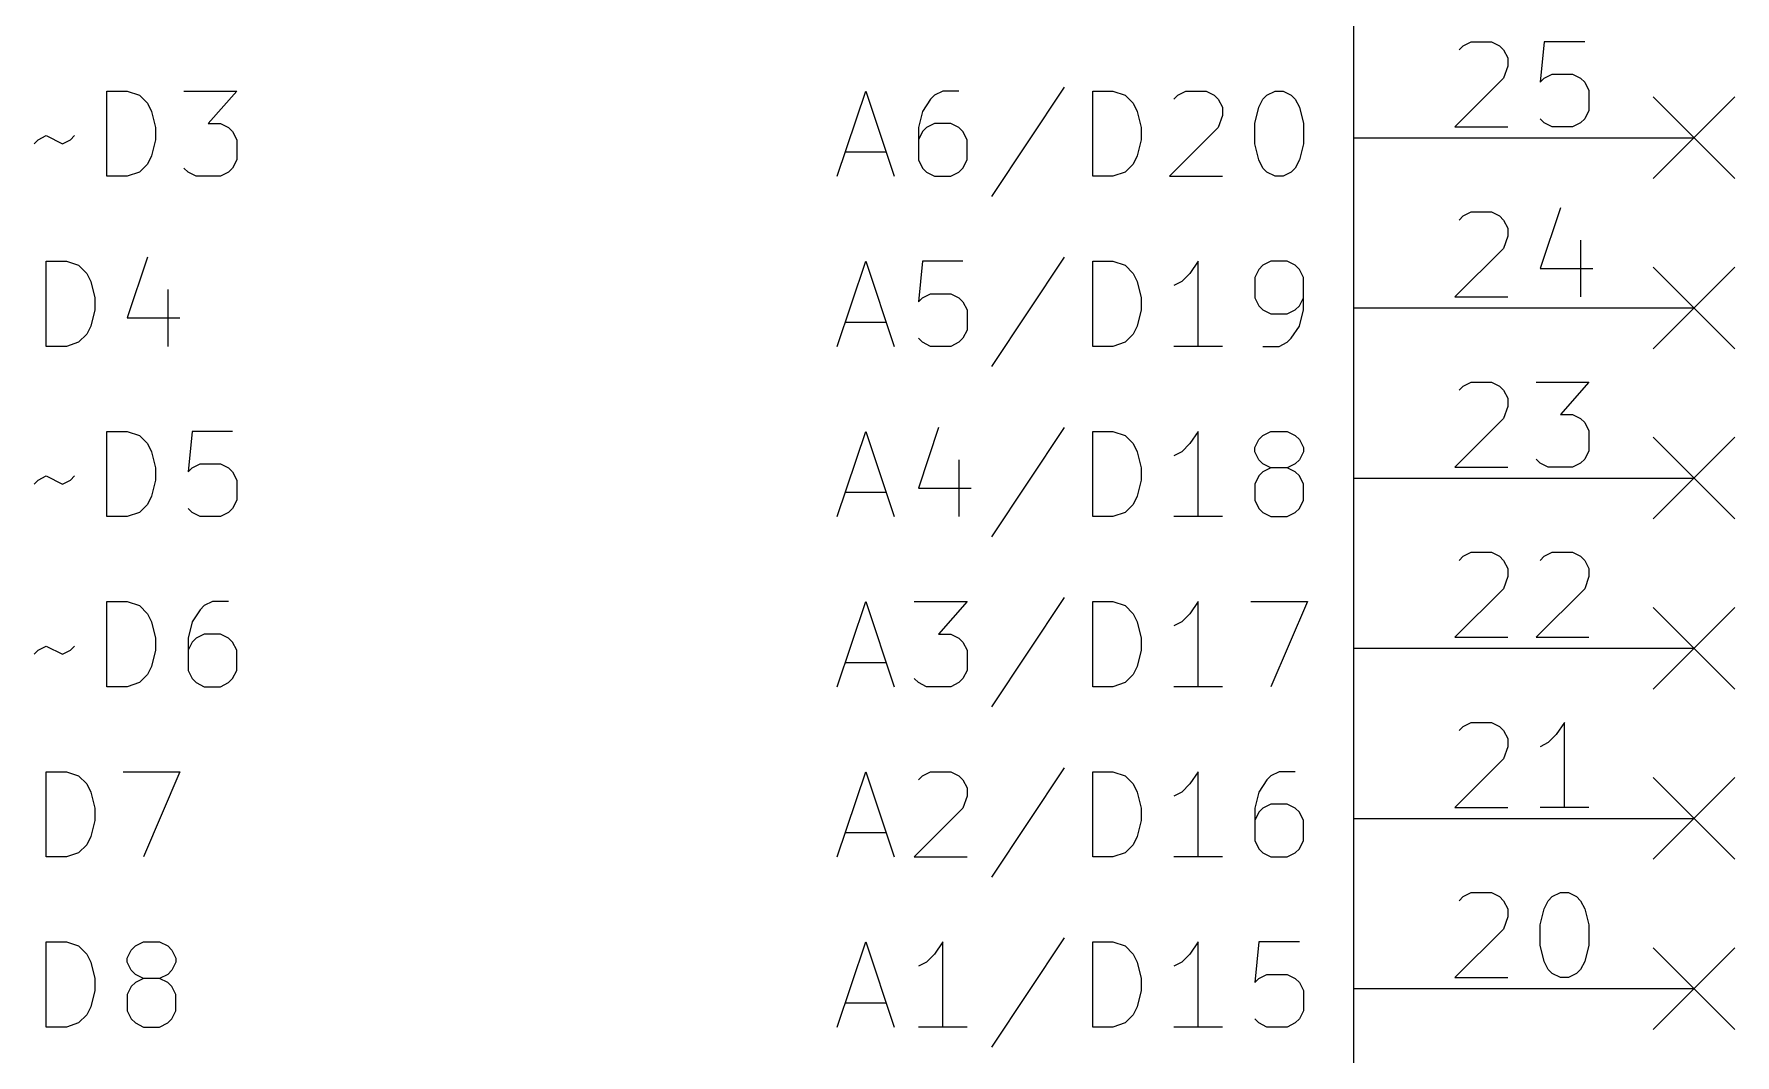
# Model space of a CAD drawing. Extents: x 0.3 to 16.3, y -11.7 to -0.2.
# Drawn here: x 4.3 to 5.299, y -5.239 to -4.639 of the extents above; entities that cross this region are included whole.
import ezdxf

# ---------------------------------------------------------------- set-up
doc = ezdxf.new("R2010")
doc.units = 0
doc.header["$MEASUREMENT"] = 0
doc.layers.add('BLACK', color=7, linetype='CONTINUOUS')

msp = doc.modelspace()

# ---------------------------------------------------------------- linework, layer by layer
at = {"layer": 'BLACK', "linetype": 'CONTINUOUS'}
for p, q in [((5.075, -5.7), (5.075, -4.1)), ((5.1369, -4.64838), (5.13928, -4.646)), ((5.13928, -4.646), (5.14405, -4.64362)), ((5.14405, -4.64362), (5.15595, -4.64362)), ((5.15595, -4.64362), (5.16071, -4.646)), ((5.16071, -4.646), (5.16309, -4.64838)), ((5.1869, -4.64362), (5.18452, -4.66743)), ((5.21071, -4.64362), (5.1869, -4.64362)), ((5.16309, -4.64838), (5.16547, -4.65314)), ((5.16547, -4.65314), (5.16547, -4.6579)), ((5.16309, -4.66505), (5.13452, -4.69362)), ((5.16547, -4.6579), (5.16309, -4.66505)), ((5.18452, -4.66743), (5.1869, -4.66505)), ((5.1869, -4.66505), (5.19167, -4.66267)), ((5.19167, -4.66267), (5.20357, -4.66267)), ((5.20357, -4.66267), (5.20833, -4.66505)), ((5.20833, -4.66505), (5.21071, -4.66743)), ((4.34262, -4.72262), (4.34262, -4.67262)), ((4.34262, -4.67262), (4.35452, -4.67262)), ((4.35452, -4.67262), (4.36167, -4.675)), ((4.36167, -4.675), (4.36643, -4.67976)), ((4.38785, -4.67262), (4.41881, -4.67262)), ((4.41881, -4.67262), (4.40214, -4.69167)), ((4.77167, -4.72262), (4.78833, -4.67262)), ((4.78833, -4.67262), (4.805, -4.72262)), ((4.82881, -4.675), (4.82643, -4.67738)), ((4.83357, -4.67262), (4.82881, -4.675)), ((4.84309, -4.67262), (4.83357, -4.67262)), ((4.905, -4.67024), (4.86214, -4.73452)), ((4.92167, -4.72262), (4.92167, -4.67262)), ((4.92167, -4.67262), (4.93357, -4.67262)), ((4.93357, -4.67262), (4.94071, -4.675)), ((4.94071, -4.675), (4.94547, -4.67976)), ((4.96928, -4.67738), (4.97167, -4.675)), ((4.97167, -4.675), (4.97643, -4.67262)), ((4.97643, -4.67262), (4.98833, -4.67262)), ((4.98833, -4.67262), (4.99309, -4.675)), ((4.99309, -4.675), (4.99547, -4.67738)), ((5.02167, -4.67738), (5.02405, -4.675)), ((5.02405, -4.675), (5.02881, -4.67262)), ((5.02881, -4.67262), (5.03357, -4.67262)), ((5.03357, -4.67262), (5.03833, -4.675)), ((5.03833, -4.675), (5.04071, -4.67738)), ((5.21071, -4.66743), (5.21309, -4.67219)), ((5.21309, -4.67219), (5.21309, -4.68409)), ((5.251, -4.676), (5.299, -4.724)), ((5.299, -4.676), (5.251, -4.724)), ((4.36643, -4.67976), (4.36881, -4.68452)), ((4.36881, -4.68452), (4.37119, -4.69405)), ((4.82167, -4.68452), (4.81928, -4.69405)), ((4.82643, -4.67738), (4.82167, -4.68452)), ((4.94547, -4.67976), (4.94785, -4.68452)), ((4.94785, -4.68452), (4.95024, -4.69405)), ((4.99547, -4.67738), (4.99785, -4.68214)), ((4.99785, -4.68214), (4.99785, -4.6869)), ((5.0169, -4.69167), (5.01928, -4.68214)), ((5.01928, -4.68214), (5.02167, -4.67738)), ((5.04071, -4.67738), (5.04309, -4.68214)), ((5.04309, -4.68214), (5.04547, -4.69167)), ((5.21309, -4.68409), (5.21071, -4.68885)), ((4.37119, -4.69405), (4.37119, -4.70119)), ((4.40214, -4.69167), (4.40928, -4.69167)), ((4.40928, -4.69167), (4.41405, -4.69405)), ((4.41405, -4.69405), (4.41643, -4.69643)), ((4.81928, -4.69405), (4.81928, -4.71309)), ((4.82405, -4.69405), (4.82167, -4.69643)), ((4.82881, -4.69167), (4.82405, -4.69405)), ((4.83833, -4.69167), (4.82881, -4.69167)), ((4.84309, -4.69405), (4.83833, -4.69167)), ((4.84547, -4.69643), (4.84309, -4.69405)), ((4.95024, -4.69405), (4.95024, -4.70119)), ((4.99547, -4.69405), (4.9669, -4.72262)), ((4.99785, -4.6869), (4.99547, -4.69405)), ((5.0169, -4.70357), (5.0169, -4.69167)), ((5.04547, -4.69167), (5.04547, -4.70357)), ((5.13452, -4.69362), (5.16547, -4.69362)), ((5.1869, -4.69124), (5.18452, -4.68885)), ((5.19167, -4.69362), (5.1869, -4.69124)), ((5.20357, -4.69362), (5.19167, -4.69362)), ((5.20833, -4.69124), (5.20357, -4.69362)), ((5.21071, -4.68885), (5.20833, -4.69124)), ((4.29976, -4.70357), (4.30214, -4.70119)), ((4.30214, -4.70119), (4.3069, -4.69881)), ((4.3069, -4.69881), (4.31643, -4.70357)), ((4.31643, -4.70357), (4.32119, -4.70119)), ((4.32119, -4.70119), (4.32357, -4.69881)), ((4.37119, -4.70119), (4.36881, -4.71071)), ((4.41643, -4.69643), (4.41881, -4.70119)), ((4.41881, -4.70119), (4.41881, -4.71309)), ((4.82167, -4.69643), (4.81928, -4.70119)), ((4.84785, -4.70119), (4.84547, -4.69643)), ((4.84785, -4.71309), (4.84785, -4.70119)), ((4.95024, -4.70119), (4.94785, -4.71071)), ((5.01928, -4.71309), (5.0169, -4.70357)), ((5.04547, -4.70357), (5.04309, -4.71309)), ((5.075, -4.7), (5.275, -4.7)), ((4.36643, -4.71547), (4.36167, -4.72024)), ((4.36881, -4.71071), (4.36643, -4.71547)), ((4.41881, -4.71309), (4.41643, -4.71785)), ((4.77643, -4.70833), (4.80024, -4.70833)), ((4.81928, -4.71309), (4.82167, -4.71785)), ((4.84547, -4.71785), (4.84785, -4.71309)), ((4.94547, -4.71547), (4.94071, -4.72024)), ((4.94785, -4.71071), (4.94547, -4.71547)), ((5.02167, -4.71785), (5.01928, -4.71309)), ((5.04309, -4.71309), (5.04071, -4.71785)), ((4.35452, -4.72262), (4.34262, -4.72262)), ((4.36167, -4.72024), (4.35452, -4.72262)), ((4.39024, -4.72024), (4.38785, -4.71785)), ((4.395, -4.72262), (4.39024, -4.72024)), ((4.40928, -4.72262), (4.395, -4.72262)), ((4.41405, -4.72024), (4.40928, -4.72262)), ((4.41643, -4.71785), (4.41405, -4.72024)), ((4.82167, -4.71785), (4.82405, -4.72024)), ((4.82405, -4.72024), (4.82881, -4.72262)), ((4.82881, -4.72262), (4.83833, -4.72262)), ((4.83833, -4.72262), (4.84309, -4.72024)), ((4.84309, -4.72024), (4.84547, -4.71785)), ((4.93357, -4.72262), (4.92167, -4.72262)), ((4.94071, -4.72024), (4.93357, -4.72262)), ((4.9669, -4.72262), (4.99785, -4.72262)), ((5.02405, -4.72024), (5.02167, -4.71785)), ((5.02881, -4.72262), (5.02405, -4.72024)), ((5.03357, -4.72262), (5.02881, -4.72262)), ((5.03833, -4.72024), (5.03357, -4.72262)), ((5.04071, -4.71785), (5.03833, -4.72024)), ((5.1369, -4.74838), (5.13928, -4.746)), ((5.13928, -4.746), (5.14405, -4.74362)), ((5.14405, -4.74362), (5.15595, -4.74362)), ((5.15595, -4.74362), (5.16071, -4.746)), ((5.16071, -4.746), (5.16309, -4.74838)), ((5.19643, -4.74124), (5.18452, -4.77695)), ((5.16309, -4.74838), (5.16547, -4.75314)), ((5.16547, -4.75314), (5.16547, -4.7579)), ((5.16309, -4.76505), (5.13452, -4.79362)), ((5.16547, -4.7579), (5.16309, -4.76505)), ((5.20833, -4.76028), (5.20833, -4.79362)), ((4.3069, -4.82262), (4.3069, -4.77262)), ((4.3069, -4.77262), (4.31881, -4.77262)), ((4.31881, -4.77262), (4.32595, -4.775)), ((4.32595, -4.775), (4.33071, -4.77976)), ((4.36643, -4.77024), (4.35452, -4.80595)), ((4.77167, -4.82262), (4.78833, -4.77262)), ((4.78833, -4.77262), (4.805, -4.82262)), ((4.82167, -4.77262), (4.81928, -4.79643)), ((4.84547, -4.77262), (4.82167, -4.77262)), ((4.905, -4.77024), (4.86214, -4.83452)), ((4.92167, -4.82262), (4.92167, -4.77262)), ((4.92167, -4.77262), (4.93357, -4.77262)), ((4.93357, -4.77262), (4.94071, -4.775)), ((4.94071, -4.775), (4.94547, -4.77976)), ((4.98357, -4.77262), (4.97881, -4.77976)), ((4.98357, -4.82262), (4.98357, -4.77262)), ((5.02167, -4.775), (5.01928, -4.77738)), ((5.02643, -4.77262), (5.02167, -4.775)), ((5.03595, -4.77262), (5.02643, -4.77262)), ((5.04071, -4.775), (5.03595, -4.77262)), ((5.04309, -4.77738), (5.04071, -4.775)), ((5.251, -4.776), (5.299, -4.824)), ((5.299, -4.776), (5.251, -4.824)), ((4.33071, -4.77976), (4.33309, -4.78452)), ((4.33309, -4.78452), (4.33547, -4.79405)), ((4.94547, -4.77976), (4.94785, -4.78452)), ((4.94785, -4.78452), (4.95024, -4.79405)), ((4.97405, -4.78452), (4.96928, -4.7869)), ((4.97881, -4.77976), (4.97405, -4.78452)), ((5.01928, -4.77738), (5.0169, -4.78214)), ((5.0169, -4.78214), (5.0169, -4.79405)), ((5.04547, -4.78214), (5.04309, -4.77738)), ((5.04547, -4.80119), (5.04547, -4.78214)), ((5.18452, -4.77695), (5.21547, -4.77695)), ((4.33547, -4.79405), (4.33547, -4.80119)), ((4.37833, -4.78928), (4.37833, -4.82262)), ((4.81928, -4.79643), (4.82167, -4.79405)), ((4.82167, -4.79405), (4.82643, -4.79167)), ((4.82643, -4.79167), (4.83833, -4.79167)), ((4.83833, -4.79167), (4.84309, -4.79405)), ((4.84309, -4.79405), (4.84547, -4.79643)), ((4.95024, -4.79405), (4.95024, -4.80119)), ((5.0169, -4.79405), (5.01928, -4.79881)), ((5.04309, -4.79881), (5.04547, -4.79405)), ((5.13452, -4.79362), (5.16547, -4.79362)), ((4.33547, -4.80119), (4.33309, -4.81071)), ((4.35452, -4.80595), (4.38547, -4.80595)), ((4.84547, -4.79643), (4.84785, -4.80119)), ((4.84785, -4.80119), (4.84785, -4.81309)), ((4.95024, -4.80119), (4.94785, -4.81071)), ((5.01928, -4.79881), (5.02167, -4.80119)), ((5.02167, -4.80119), (5.02643, -4.80357)), ((5.02643, -4.80357), (5.03595, -4.80357)), ((5.03595, -4.80357), (5.04071, -4.80119)), ((5.04071, -4.80119), (5.04309, -4.79881)), ((5.04309, -4.81071), (5.04547, -4.80119)), ((5.075, -4.8), (5.275, -4.8)), ((4.33071, -4.81547), (4.32595, -4.82024)), ((4.33309, -4.81071), (4.33071, -4.81547)), ((4.77643, -4.80833), (4.80024, -4.80833)), ((4.84785, -4.81309), (4.84547, -4.81785)), ((4.94547, -4.81547), (4.94071, -4.82024)), ((4.94785, -4.81071), (4.94547, -4.81547)), ((5.03833, -4.81785), (5.04309, -4.81071)), ((4.31881, -4.82262), (4.3069, -4.82262)), ((4.32595, -4.82024), (4.31881, -4.82262)), ((4.82167, -4.82024), (4.81928, -4.81785)), ((4.82643, -4.82262), (4.82167, -4.82024)), ((4.83833, -4.82262), (4.82643, -4.82262)), ((4.84309, -4.82024), (4.83833, -4.82262)), ((4.84547, -4.81785), (4.84309, -4.82024)), ((4.93357, -4.82262), (4.92167, -4.82262)), ((4.94071, -4.82024), (4.93357, -4.82262)), ((4.99785, -4.82262), (4.96928, -4.82262)), ((5.02167, -4.82262), (5.03119, -4.82262)), ((5.03119, -4.82262), (5.03595, -4.82024)), ((5.03595, -4.82024), (5.03833, -4.81785)), ((5.1369, -4.84838), (5.13928, -4.846)), ((5.13928, -4.846), (5.14405, -4.84362)), ((5.14405, -4.84362), (5.15595, -4.84362)), ((5.15595, -4.84362), (5.16071, -4.846)), ((5.16071, -4.846), (5.16309, -4.84838)), ((5.18214, -4.84362), (5.21309, -4.84362)), ((5.21309, -4.84362), (5.19643, -4.86267)), ((5.16309, -4.84838), (5.16547, -4.85314)), ((5.16547, -4.85314), (5.16547, -4.8579)), ((5.16309, -4.86505), (5.13452, -4.89362)), ((5.16547, -4.8579), (5.16309, -4.86505)), ((5.19643, -4.86267), (5.20357, -4.86267)), ((5.20357, -4.86267), (5.20833, -4.86505)), ((5.20833, -4.86505), (5.21071, -4.86743)), ((4.34262, -4.92262), (4.34262, -4.87262)), ((4.34262, -4.87262), (4.35452, -4.87262)), ((4.35452, -4.87262), (4.36167, -4.875)), ((4.36167, -4.875), (4.36643, -4.87976)), ((4.39262, -4.87262), (4.39024, -4.89643)), ((4.41643, -4.87262), (4.39262, -4.87262)), ((4.77167, -4.92262), (4.78833, -4.87262)), ((4.78833, -4.87262), (4.805, -4.92262)), ((4.83119, -4.87024), (4.81928, -4.90595)), ((4.905, -4.87024), (4.86214, -4.93452)), ((4.92167, -4.92262), (4.92167, -4.87262)), ((4.92167, -4.87262), (4.93357, -4.87262)), ((4.93357, -4.87262), (4.94071, -4.875)), ((4.94071, -4.875), (4.94547, -4.87976)), ((4.98357, -4.87262), (4.97881, -4.87976)), ((4.98357, -4.92262), (4.98357, -4.87262)), ((5.01928, -4.87738), (5.02167, -4.875)), ((5.02167, -4.875), (5.02643, -4.87262)), ((5.02643, -4.87262), (5.03595, -4.87262)), ((5.03595, -4.87262), (5.04071, -4.875)), ((5.04071, -4.875), (5.04309, -4.87738)), ((5.21071, -4.86743), (5.21309, -4.87219)), ((5.21309, -4.87219), (5.21309, -4.88409)), ((5.251, -4.876), (5.299, -4.924)), ((5.299, -4.876), (5.251, -4.924)), ((4.36643, -4.87976), (4.36881, -4.88452)), ((4.36881, -4.88452), (4.37119, -4.89405)), ((4.94547, -4.87976), (4.94785, -4.88452)), ((4.94785, -4.88452), (4.95024, -4.89405)), ((4.97405, -4.88452), (4.96928, -4.8869)), ((4.97881, -4.87976), (4.97405, -4.88452)), ((5.0169, -4.88214), (5.01928, -4.87738)), ((5.0169, -4.88452), (5.0169, -4.88214)), ((5.01928, -4.88928), (5.0169, -4.88452)), ((5.04309, -4.87738), (5.04547, -4.88214)), ((5.04547, -4.88452), (5.04309, -4.88928)), ((5.04547, -4.88214), (5.04547, -4.88452)), ((5.21309, -4.88409), (5.21071, -4.88885)), ((4.37119, -4.89405), (4.37119, -4.90119)), ((4.39024, -4.89643), (4.39262, -4.89405)), ((4.39262, -4.89405), (4.39738, -4.89167)), ((4.39738, -4.89167), (4.40928, -4.89167)), ((4.40928, -4.89167), (4.41405, -4.89405)), ((4.41405, -4.89405), (4.41643, -4.89643)), ((4.84309, -4.88928), (4.84309, -4.92262)), ((4.95024, -4.89405), (4.95024, -4.90119)), ((5.02167, -4.89167), (5.01928, -4.88928)), ((5.02643, -4.89405), (5.02167, -4.89167)), ((5.02643, -4.89405), (5.02167, -4.89643)), ((5.03595, -4.89405), (5.02643, -4.89405)), ((5.04071, -4.89167), (5.03595, -4.89405)), ((5.04071, -4.89643), (5.03595, -4.89405)), ((5.04309, -4.88928), (5.04071, -4.89167)), ((5.13452, -4.89362), (5.16547, -4.89362)), ((5.18452, -4.89124), (5.18214, -4.88885)), ((5.18928, -4.89362), (5.18452, -4.89124)), ((5.20357, -4.89362), (5.18928, -4.89362)), ((5.20833, -4.89124), (5.20357, -4.89362)), ((5.21071, -4.88885), (5.20833, -4.89124)), ((4.29976, -4.90357), (4.30214, -4.90119)), ((4.30214, -4.90119), (4.3069, -4.89881)), ((4.3069, -4.89881), (4.31643, -4.90357)), ((4.31643, -4.90357), (4.32119, -4.90119)), ((4.32119, -4.90119), (4.32357, -4.89881)), ((4.37119, -4.90119), (4.36881, -4.91071)), ((4.41643, -4.89643), (4.41881, -4.90119)), ((4.41881, -4.90119), (4.41881, -4.91309)), ((4.81928, -4.90595), (4.85024, -4.90595)), ((4.95024, -4.90119), (4.94785, -4.91071)), ((5.01928, -4.89881), (5.0169, -4.90357)), ((5.0169, -4.90357), (5.0169, -4.91309)), ((5.02167, -4.89643), (5.01928, -4.89881)), ((5.04309, -4.89881), (5.04071, -4.89643)), ((5.04547, -4.90357), (5.04309, -4.89881)), ((5.04547, -4.91309), (5.04547, -4.90357)), ((5.075, -4.9), (5.275, -4.9)), ((4.36643, -4.91547), (4.36167, -4.92024)), ((4.36881, -4.91071), (4.36643, -4.91547)), ((4.41881, -4.91309), (4.41643, -4.91785)), ((4.77643, -4.90833), (4.80024, -4.90833)), ((4.94547, -4.91547), (4.94071, -4.92024)), ((4.94785, -4.91071), (4.94547, -4.91547)), ((5.0169, -4.91309), (5.01928, -4.91785)), ((5.04309, -4.91785), (5.04547, -4.91309)), ((4.35452, -4.92262), (4.34262, -4.92262)), ((4.36167, -4.92024), (4.35452, -4.92262)), ((4.39262, -4.92024), (4.39024, -4.91785)), ((4.39738, -4.92262), (4.39262, -4.92024)), ((4.40928, -4.92262), (4.39738, -4.92262)), ((4.41405, -4.92024), (4.40928, -4.92262)), ((4.41643, -4.91785), (4.41405, -4.92024)), ((4.93357, -4.92262), (4.92167, -4.92262)), ((4.94071, -4.92024), (4.93357, -4.92262)), ((4.99785, -4.92262), (4.96928, -4.92262)), ((5.01928, -4.91785), (5.02167, -4.92024)), ((5.02167, -4.92024), (5.02643, -4.92262)), ((5.02643, -4.92262), (5.03595, -4.92262)), ((5.03595, -4.92262), (5.04071, -4.92024)), ((5.04071, -4.92024), (5.04309, -4.91785)), ((5.1369, -4.94838), (5.13928, -4.946)), ((5.13928, -4.946), (5.14405, -4.94362)), ((5.14405, -4.94362), (5.15595, -4.94362)), ((5.15595, -4.94362), (5.16071, -4.946)), ((5.16071, -4.946), (5.16309, -4.94838)), ((5.18452, -4.94838), (5.1869, -4.946)), ((5.1869, -4.946), (5.19167, -4.94362)), ((5.19167, -4.94362), (5.20357, -4.94362)), ((5.20357, -4.94362), (5.20833, -4.946)), ((5.20833, -4.946), (5.21071, -4.94838)), ((5.16309, -4.94838), (5.16547, -4.95314)), ((5.16547, -4.95314), (5.16547, -4.9579)), ((5.21071, -4.94838), (5.21309, -4.95314)), ((5.21309, -4.95314), (5.21309, -4.9579)), ((5.16309, -4.96505), (5.13452, -4.99362)), ((5.16547, -4.9579), (5.16309, -4.96505)), ((5.21071, -4.96505), (5.18214, -4.99362)), ((5.21309, -4.9579), (5.21071, -4.96505)), ((4.34262, -5.02262), (4.34262, -4.97262)), ((4.34262, -4.97262), (4.35452, -4.97262)), ((4.35452, -4.97262), (4.36167, -4.975)), ((4.36167, -4.975), (4.36643, -4.97976)), ((4.39976, -4.975), (4.39738, -4.97738)), ((4.40452, -4.97262), (4.39976, -4.975)), ((4.41405, -4.97262), (4.40452, -4.97262)), ((4.77167, -5.02262), (4.78833, -4.97262)), ((4.78833, -4.97262), (4.805, -5.02262)), ((4.8169, -4.97262), (4.84785, -4.97262)), ((4.84785, -4.97262), (4.83119, -4.99167)), ((4.905, -4.97024), (4.86214, -5.03452)), ((4.92167, -5.02262), (4.92167, -4.97262)), ((4.92167, -4.97262), (4.93357, -4.97262)), ((4.93357, -4.97262), (4.94071, -4.975)), ((4.94071, -4.975), (4.94547, -4.97976)), ((4.98357, -4.97262), (4.97881, -4.97976)), ((4.98357, -5.02262), (4.98357, -4.97262)), ((5.01452, -4.97262), (5.04785, -4.97262)), ((5.04785, -4.97262), (5.02643, -5.02262)), ((5.251, -4.976), (5.299, -5.024)), ((5.299, -4.976), (5.251, -5.024)), ((4.36643, -4.97976), (4.36881, -4.98452)), ((4.36881, -4.98452), (4.37119, -4.99405)), ((4.39262, -4.98452), (4.39024, -4.99405)), ((4.39738, -4.97738), (4.39262, -4.98452)), ((4.94547, -4.97976), (4.94785, -4.98452)), ((4.94785, -4.98452), (4.95024, -4.99405)), ((4.97405, -4.98452), (4.96928, -4.9869)), ((4.97881, -4.97976), (4.97405, -4.98452)), ((4.37119, -4.99405), (4.37119, -5.00119)), ((4.39024, -4.99405), (4.39024, -5.01309)), ((4.395, -4.99405), (4.39262, -4.99643)), ((4.39976, -4.99167), (4.395, -4.99405)), ((4.40928, -4.99167), (4.39976, -4.99167)), ((4.41405, -4.99405), (4.40928, -4.99167)), ((4.41643, -4.99643), (4.41405, -4.99405)), ((4.83119, -4.99167), (4.83833, -4.99167)), ((4.83833, -4.99167), (4.84309, -4.99405)), ((4.84309, -4.99405), (4.84547, -4.99643)), ((4.95024, -4.99405), (4.95024, -5.00119)), ((5.13452, -4.99362), (5.16547, -4.99362)), ((5.18214, -4.99362), (5.21309, -4.99362)), ((4.29976, -5.00357), (4.30214, -5.00119)), ((4.30214, -5.00119), (4.3069, -4.99881)), ((4.3069, -4.99881), (4.31643, -5.00357)), ((4.31643, -5.00357), (4.32119, -5.00119)), ((4.32119, -5.00119), (4.32357, -4.99881)), ((4.37119, -5.00119), (4.36881, -5.01071)), ((4.39262, -4.99643), (4.39024, -5.00119)), ((4.41881, -5.00119), (4.41643, -4.99643)), ((4.41881, -5.01309), (4.41881, -5.00119)), ((4.84547, -4.99643), (4.84785, -5.00119)), ((4.84785, -5.00119), (4.84785, -5.01309)), ((4.95024, -5.00119), (4.94785, -5.01071)), ((5.075, -5), (5.275, -5)), ((4.36643, -5.01547), (4.36167, -5.02024)), ((4.36881, -5.01071), (4.36643, -5.01547)), ((4.39024, -5.01309), (4.39262, -5.01785)), ((4.41643, -5.01785), (4.41881, -5.01309)), ((4.77643, -5.00833), (4.80024, -5.00833)), ((4.84785, -5.01309), (4.84547, -5.01785)), ((4.94547, -5.01547), (4.94071, -5.02024)), ((4.94785, -5.01071), (4.94547, -5.01547)), ((4.35452, -5.02262), (4.34262, -5.02262)), ((4.36167, -5.02024), (4.35452, -5.02262)), ((4.39262, -5.01785), (4.395, -5.02024)), ((4.395, -5.02024), (4.39976, -5.02262)), ((4.39976, -5.02262), (4.40928, -5.02262)), ((4.40928, -5.02262), (4.41405, -5.02024)), ((4.41405, -5.02024), (4.41643, -5.01785)), ((4.81928, -5.02024), (4.8169, -5.01785)), ((4.82405, -5.02262), (4.81928, -5.02024)), ((4.83833, -5.02262), (4.82405, -5.02262)), ((4.84309, -5.02024), (4.83833, -5.02262)), ((4.84547, -5.01785), (4.84309, -5.02024)), ((4.93357, -5.02262), (4.92167, -5.02262)), ((4.94071, -5.02024), (4.93357, -5.02262)), ((4.99785, -5.02262), (4.96928, -5.02262)), ((5.1369, -5.04838), (5.13928, -5.046)), ((5.13928, -5.046), (5.14405, -5.04362)), ((5.14405, -5.04362), (5.15595, -5.04362)), ((5.15595, -5.04362), (5.16071, -5.046)), ((5.16071, -5.046), (5.16309, -5.04838)), ((5.19881, -5.04362), (5.19405, -5.05076)), ((5.19881, -5.09362), (5.19881, -5.04362)), ((5.16309, -5.04838), (5.16547, -5.05314)), ((5.16547, -5.05314), (5.16547, -5.0579)), ((5.18928, -5.05552), (5.18452, -5.0579)), ((5.19405, -5.05076), (5.18928, -5.05552)), ((5.16309, -5.06505), (5.13452, -5.09362)), ((5.16547, -5.0579), (5.16309, -5.06505)), ((4.3069, -5.12262), (4.3069, -5.07262)), ((4.3069, -5.07262), (4.31881, -5.07262)), ((4.31881, -5.07262), (4.32595, -5.075)), ((4.32595, -5.075), (4.33071, -5.07976)), ((4.35214, -5.07262), (4.38547, -5.07262)), ((4.38547, -5.07262), (4.36405, -5.12262)), ((4.77167, -5.12262), (4.78833, -5.07262)), ((4.78833, -5.07262), (4.805, -5.12262)), ((4.81928, -5.07738), (4.82167, -5.075)), ((4.82167, -5.075), (4.82643, -5.07262)), ((4.82643, -5.07262), (4.83833, -5.07262)), ((4.83833, -5.07262), (4.84309, -5.075)), ((4.84309, -5.075), (4.84547, -5.07738)), ((4.905, -5.07024), (4.86214, -5.13452)), ((4.92167, -5.12262), (4.92167, -5.07262)), ((4.92167, -5.07262), (4.93357, -5.07262)), ((4.93357, -5.07262), (4.94071, -5.075)), ((4.94071, -5.075), (4.94547, -5.07976)), ((4.98357, -5.07262), (4.97881, -5.07976)), ((4.98357, -5.12262), (4.98357, -5.07262)), ((5.02643, -5.075), (5.02405, -5.07738)), ((5.03119, -5.07262), (5.02643, -5.075)), ((5.04071, -5.07262), (5.03119, -5.07262)), ((5.251, -5.076), (5.299, -5.124)), ((5.299, -5.076), (5.251, -5.124)), ((4.33071, -5.07976), (4.33309, -5.08452)), ((4.33309, -5.08452), (4.33547, -5.09405)), ((4.84547, -5.07738), (4.84785, -5.08214)), ((4.84785, -5.08214), (4.84785, -5.0869)), ((4.94547, -5.07976), (4.94785, -5.08452)), ((4.94785, -5.08452), (4.95024, -5.09405)), ((4.97405, -5.08452), (4.96928, -5.0869)), ((4.97881, -5.07976), (4.97405, -5.08452)), ((5.01928, -5.08452), (5.0169, -5.09405)), ((5.02405, -5.07738), (5.01928, -5.08452)), ((4.33547, -5.09405), (4.33547, -5.10119)), ((4.84547, -5.09405), (4.8169, -5.12262)), ((4.84785, -5.0869), (4.84547, -5.09405)), ((4.95024, -5.09405), (4.95024, -5.10119)), ((5.0169, -5.09405), (5.0169, -5.11309)), ((5.02167, -5.09405), (5.01928, -5.09643)), ((5.02643, -5.09167), (5.02167, -5.09405)), ((5.03595, -5.09167), (5.02643, -5.09167)), ((5.04071, -5.09405), (5.03595, -5.09167)), ((5.04309, -5.09643), (5.04071, -5.09405)), ((5.13452, -5.09362), (5.16547, -5.09362)), ((5.21309, -5.09362), (5.18452, -5.09362)), ((4.33547, -5.10119), (4.33309, -5.11071)), ((4.95024, -5.10119), (4.94785, -5.11071)), ((5.01928, -5.09643), (5.0169, -5.10119)), ((5.04547, -5.10119), (5.04309, -5.09643)), ((5.04547, -5.11309), (5.04547, -5.10119)), ((5.075, -5.1), (5.275, -5.1)), ((4.33071, -5.11547), (4.32595, -5.12024)), ((4.33309, -5.11071), (4.33071, -5.11547)), ((4.77643, -5.10833), (4.80024, -5.10833)), ((4.94547, -5.11547), (4.94071, -5.12024)), ((4.94785, -5.11071), (4.94547, -5.11547)), ((5.0169, -5.11309), (5.01928, -5.11785)), ((5.04309, -5.11785), (5.04547, -5.11309)), ((4.31881, -5.12262), (4.3069, -5.12262)), ((4.32595, -5.12024), (4.31881, -5.12262)), ((4.8169, -5.12262), (4.84785, -5.12262)), ((4.93357, -5.12262), (4.92167, -5.12262)), ((4.94071, -5.12024), (4.93357, -5.12262)), ((4.99785, -5.12262), (4.96928, -5.12262)), ((5.01928, -5.11785), (5.02167, -5.12024)), ((5.02167, -5.12024), (5.02643, -5.12262)), ((5.02643, -5.12262), (5.03595, -5.12262)), ((5.03595, -5.12262), (5.04071, -5.12024)), ((5.04071, -5.12024), (5.04309, -5.11785)), ((5.1369, -5.14838), (5.13928, -5.146)), ((5.13928, -5.146), (5.14405, -5.14362)), ((5.14405, -5.14362), (5.15595, -5.14362)), ((5.15595, -5.14362), (5.16071, -5.146)), ((5.16071, -5.146), (5.16309, -5.14838)), ((5.18928, -5.14838), (5.19167, -5.146)), ((5.19167, -5.146), (5.19643, -5.14362)), ((5.19643, -5.14362), (5.20119, -5.14362)), ((5.20119, -5.14362), (5.20595, -5.146)), ((5.20595, -5.146), (5.20833, -5.14838)), ((5.16309, -5.14838), (5.16547, -5.15314)), ((5.16547, -5.15314), (5.16547, -5.1579)), ((5.18452, -5.16267), (5.1869, -5.15314)), ((5.1869, -5.15314), (5.18928, -5.14838)), ((5.20833, -5.14838), (5.21071, -5.15314)), ((5.21071, -5.15314), (5.21309, -5.16267)), ((5.16309, -5.16505), (5.13452, -5.19362)), ((5.16547, -5.1579), (5.16309, -5.16505)), ((5.18452, -5.17457), (5.18452, -5.16267)), ((5.21309, -5.16267), (5.21309, -5.17457)), ((4.3069, -5.22262), (4.3069, -5.17262)), ((4.3069, -5.17262), (4.31881, -5.17262)), ((4.31881, -5.17262), (4.32595, -5.175)), ((4.32595, -5.175), (4.33071, -5.17976)), ((4.3569, -5.17738), (4.35928, -5.175)), ((4.35928, -5.175), (4.36405, -5.17262)), ((4.36405, -5.17262), (4.37357, -5.17262)), ((4.37357, -5.17262), (4.37833, -5.175)), ((4.37833, -5.175), (4.38071, -5.17738)), ((4.77167, -5.22262), (4.78833, -5.17262)), ((4.78833, -5.17262), (4.805, -5.22262)), ((4.83357, -5.17262), (4.82881, -5.17976)), ((4.83357, -5.22262), (4.83357, -5.17262)), ((4.905, -5.17024), (4.86214, -5.23452)), ((4.92167, -5.22262), (4.92167, -5.17262)), ((4.92167, -5.17262), (4.93357, -5.17262)), ((4.93357, -5.17262), (4.94071, -5.175)), ((4.94071, -5.175), (4.94547, -5.17976)), ((4.98357, -5.17262), (4.97881, -5.17976)), ((4.98357, -5.22262), (4.98357, -5.17262)), ((5.01928, -5.17262), (5.0169, -5.19643)), ((5.04309, -5.17262), (5.01928, -5.17262)), ((5.1869, -5.18409), (5.18452, -5.17457)), ((5.21309, -5.17457), (5.21071, -5.18409)), ((5.251, -5.176), (5.299, -5.224)), ((5.299, -5.176), (5.251, -5.224)), ((4.33071, -5.17976), (4.33309, -5.18452)), ((4.33309, -5.18452), (4.33547, -5.19405)), ((4.35452, -5.18214), (4.3569, -5.17738)), ((4.35452, -5.18452), (4.35452, -5.18214)), ((4.3569, -5.18928), (4.35452, -5.18452)), ((4.38071, -5.17738), (4.38309, -5.18214)), ((4.38309, -5.18452), (4.38071, -5.18928)), ((4.38309, -5.18214), (4.38309, -5.18452)), ((4.82405, -5.18452), (4.81928, -5.1869)), ((4.82881, -5.17976), (4.82405, -5.18452)), ((4.94547, -5.17976), (4.94785, -5.18452)), ((4.94785, -5.18452), (4.95024, -5.19405)), ((4.97405, -5.18452), (4.96928, -5.1869)), ((4.97881, -5.17976), (4.97405, -5.18452)), ((5.18928, -5.18885), (5.1869, -5.18409)), ((5.21071, -5.18409), (5.20833, -5.18885)), ((4.33547, -5.19405), (4.33547, -5.20119)), ((4.35928, -5.19167), (4.3569, -5.18928)), ((4.36405, -5.19405), (4.35928, -5.19167)), ((4.36405, -5.19405), (4.35928, -5.19643)), ((4.37357, -5.19405), (4.36405, -5.19405)), ((4.37833, -5.19167), (4.37357, -5.19405)), ((4.37833, -5.19643), (4.37357, -5.19405)), ((4.38071, -5.18928), (4.37833, -5.19167)), ((4.95024, -5.19405), (4.95024, -5.20119)), ((5.0169, -5.19643), (5.01928, -5.19405)), ((5.01928, -5.19405), (5.02405, -5.19167)), ((5.02405, -5.19167), (5.03595, -5.19167)), ((5.03595, -5.19167), (5.04071, -5.19405)), ((5.04071, -5.19405), (5.04309, -5.19643)), ((5.13452, -5.19362), (5.16547, -5.19362)), ((5.19167, -5.19124), (5.18928, -5.18885)), ((5.19643, -5.19362), (5.19167, -5.19124)), ((5.20119, -5.19362), (5.19643, -5.19362)), ((5.20595, -5.19124), (5.20119, -5.19362)), ((5.20833, -5.18885), (5.20595, -5.19124)), ((4.33547, -5.20119), (4.33309, -5.21071)), ((4.3569, -5.19881), (4.35452, -5.20357)), ((4.35452, -5.20357), (4.35452, -5.21309)), ((4.35928, -5.19643), (4.3569, -5.19881)), ((4.38071, -5.19881), (4.37833, -5.19643)), ((4.38309, -5.20357), (4.38071, -5.19881)), ((4.38309, -5.21309), (4.38309, -5.20357)), ((4.95024, -5.20119), (4.94785, -5.21071)), ((5.04309, -5.19643), (5.04547, -5.20119)), ((5.04547, -5.20119), (5.04547, -5.21309)), ((5.075, -5.2), (5.275, -5.2)), ((4.33071, -5.21547), (4.32595, -5.22024)), ((4.33309, -5.21071), (4.33071, -5.21547)), ((4.35452, -5.21309), (4.3569, -5.21785)), ((4.38071, -5.21785), (4.38309, -5.21309)), ((4.77643, -5.20833), (4.80024, -5.20833)), ((4.94547, -5.21547), (4.94071, -5.22024)), ((4.94785, -5.21071), (4.94547, -5.21547)), ((5.04547, -5.21309), (5.04309, -5.21785)), ((4.31881, -5.22262), (4.3069, -5.22262)), ((4.32595, -5.22024), (4.31881, -5.22262)), ((4.3569, -5.21785), (4.35928, -5.22024)), ((4.35928, -5.22024), (4.36405, -5.22262)), ((4.36405, -5.22262), (4.37357, -5.22262)), ((4.37357, -5.22262), (4.37833, -5.22024)), ((4.37833, -5.22024), (4.38071, -5.21785)), ((4.84785, -5.22262), (4.81928, -5.22262)), ((4.93357, -5.22262), (4.92167, -5.22262)), ((4.94071, -5.22024), (4.93357, -5.22262)), ((4.99785, -5.22262), (4.96928, -5.22262)), ((5.01928, -5.22024), (5.0169, -5.21785)), ((5.02405, -5.22262), (5.01928, -5.22024)), ((5.03595, -5.22262), (5.02405, -5.22262)), ((5.04071, -5.22024), (5.03595, -5.22262)), ((5.04309, -5.21785), (5.04071, -5.22024))]:
    msp.add_line(p, q, dxfattribs=at)

doc.saveas('drawing.dxf')
